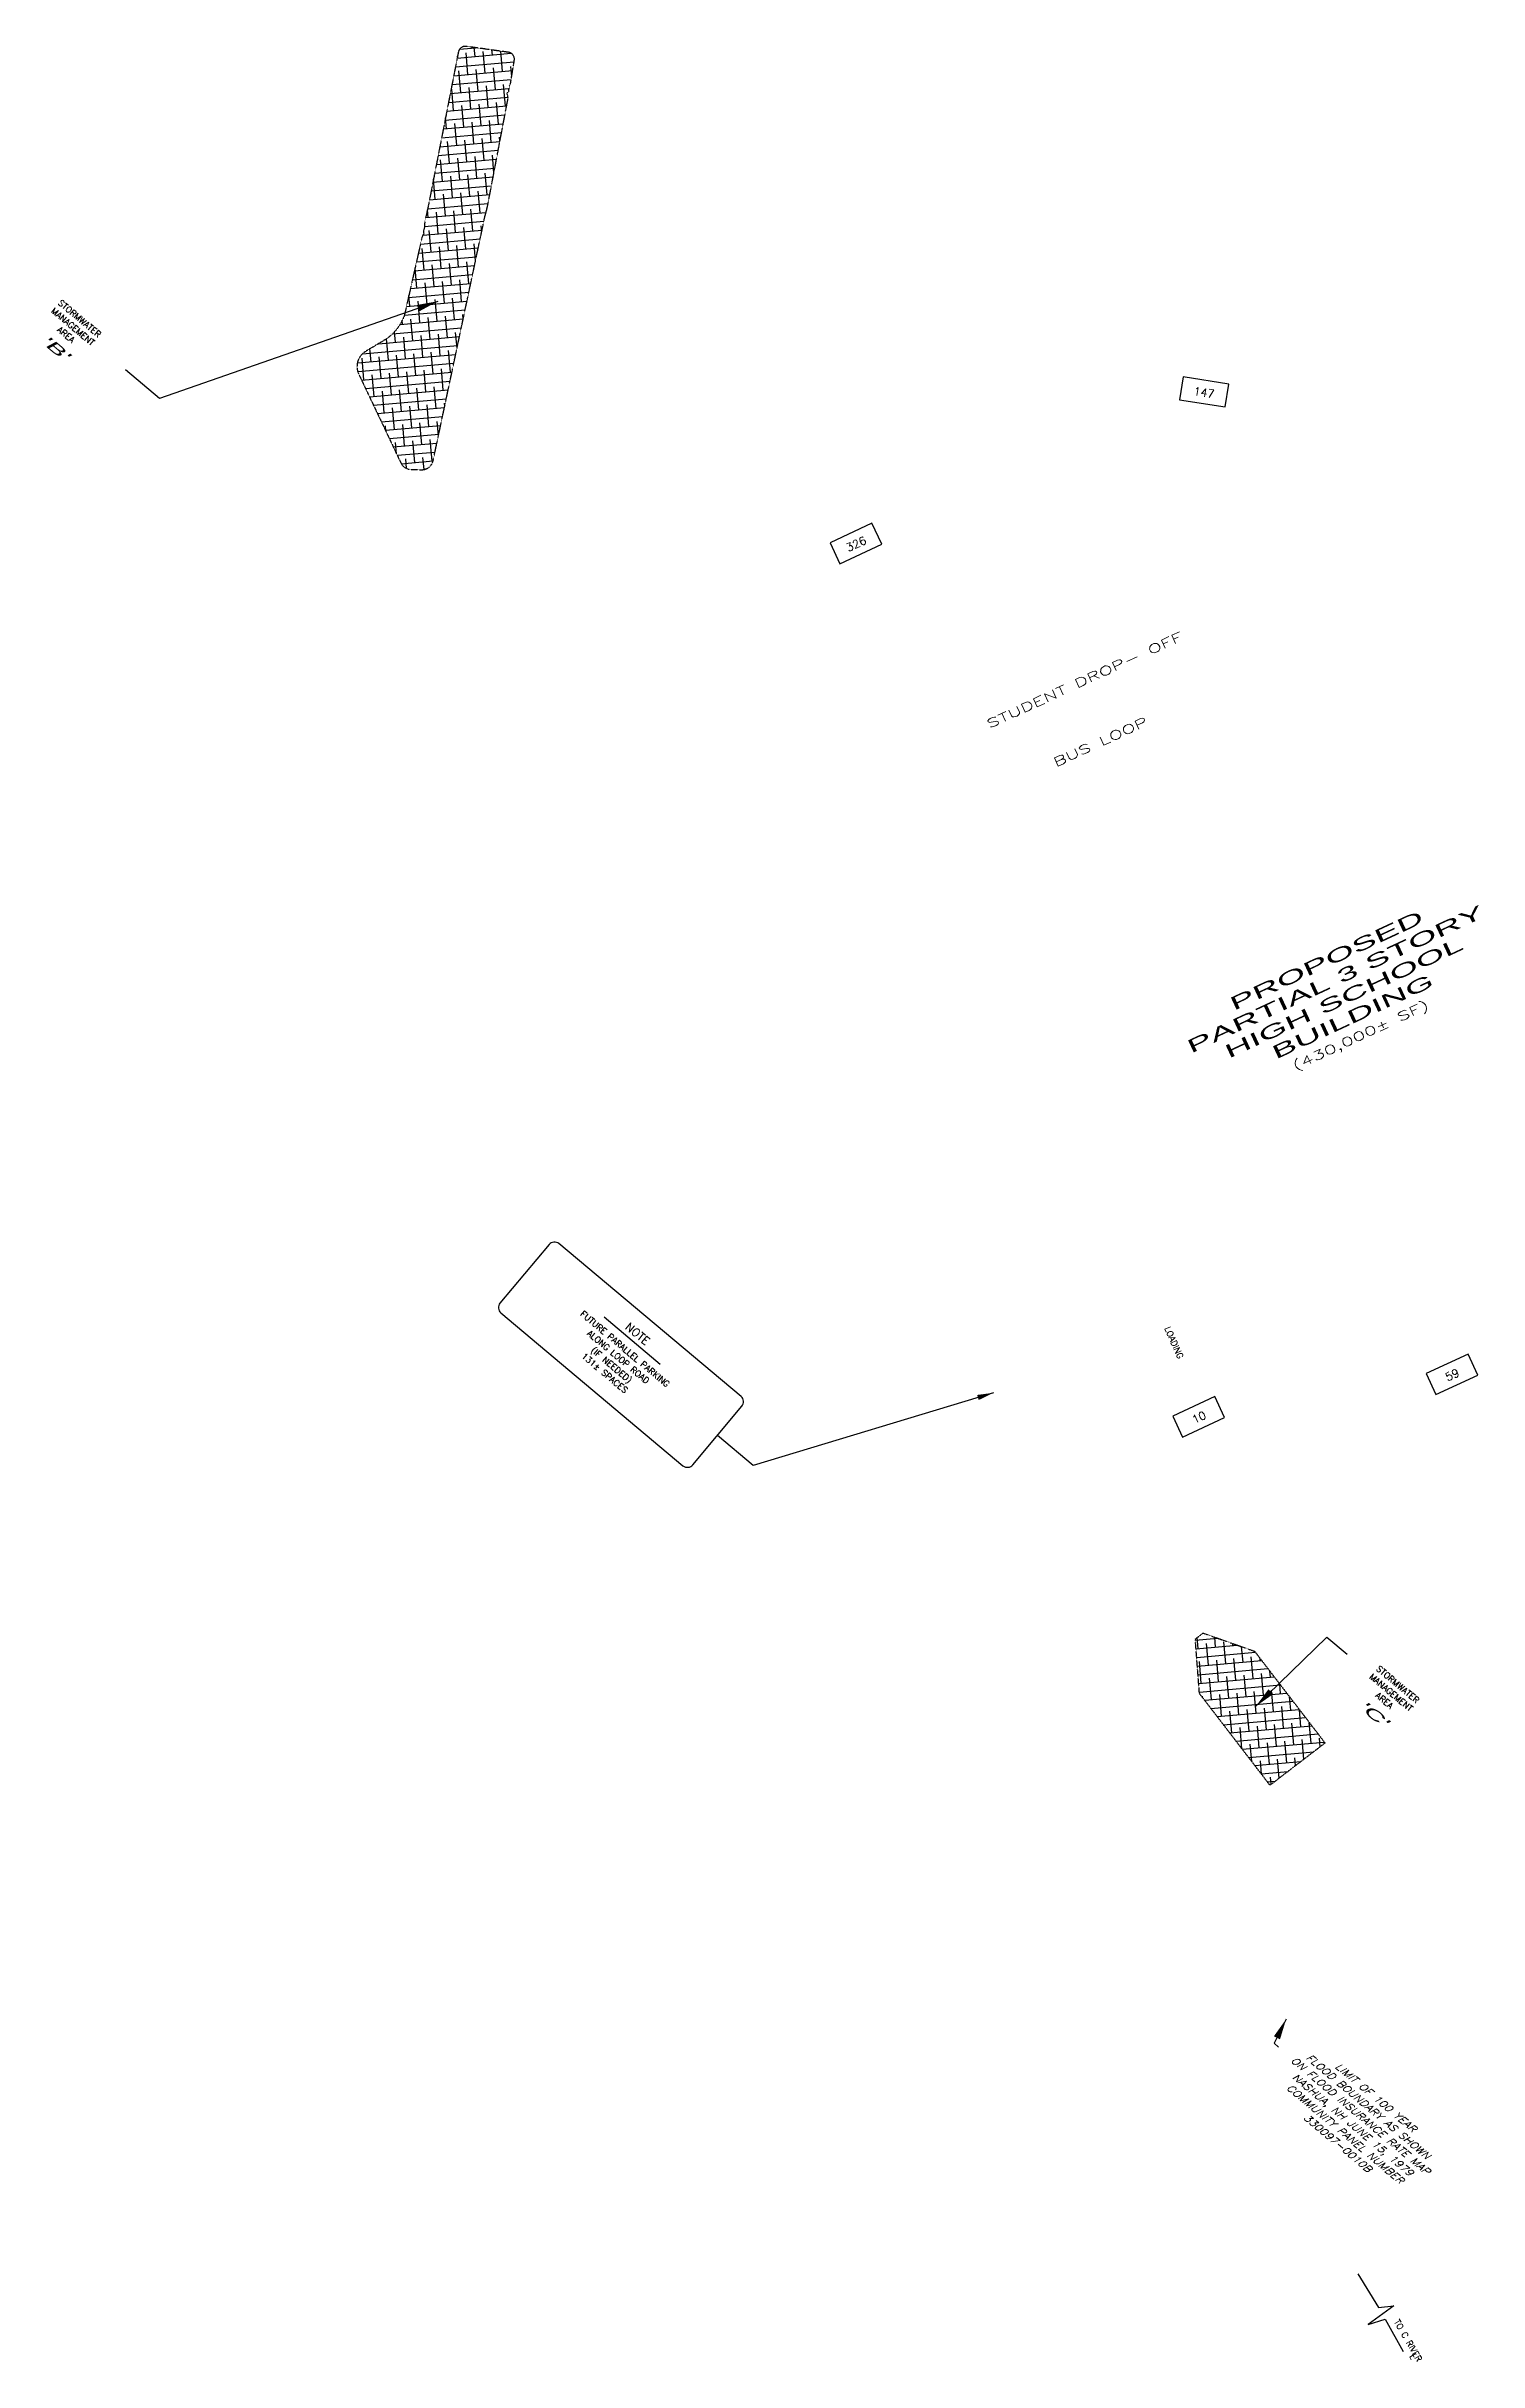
# Model space of a CAD drawing. Header units: feet. Extents: x 1024240 to 1026815, y 90191 to 94127.
# Drawn here: x 1024721 to 1025959, y 90191 to 92192 of the extents above; entities that cross this region are included whole.
import ezdxf
from ezdxf.enums import TextEntityAlignment as Align

# ---------------------------------------------------------------- set-up
doc = ezdxf.new("R2010")
doc.units = ezdxf.units.FT
doc.header["$MEASUREMENT"] = 0
doc.linetypes.add('DASHDOT2', pattern=[0.5, 0.25, -0.125, 0, -0.125])
for name, color, linetype in [('E7FLT', 3, 'Continuous'), ('P1MST', 4, 'Continuous'), ('P1SMA', 4, 'DASHDOT2'), ('P6SMH', 9, 'Continuous'), ('P6STH', 9, 'Continuous'), ('P7BDT', 3, 'Continuous'), ('P7BUT', 3, 'Continuous'), ('P7BUT-SF', 4, 'Continuous'), ('P7MST', 3, 'Continuous'), ('P7PLS', 3, 'Continuous'), ('PBDL', 5, 'Continuous')]:
    doc.layers.add(name, color=color, linetype=linetype)
doc.styles.add('100BS', font='swiss.ttf', dxfattribs={"width": 2, "oblique": 22, "height": 9})
doc.styles.add('120BT', font='swiss.ttf', dxfattribs={"width": 2, "height": 11.5})
doc.styles.add('60L', font='simplex.shx', dxfattribs={"height": 5.3})
doc.styles.add('60S', font='simplex.shx', dxfattribs={"width": 1.15, "oblique": 22, "height": 6})
doc.styles.add('80', font='simplex.shx', dxfattribs={"width": 1.66, "height": 7.7})
doc.styles.add('80L', font='simplex.shx', dxfattribs={"height": 7})
doc.dimstyles.get("Standard").update_dxf_attribs({"dimtxt": 0.18, "dimasz": 0.18, "dimexe": 0.18, "dimexo": 0.0625, "dimgap": 0.09, "dimtad": 0, "dimtih": 1, "dimtoh": 1, "dimdec": 4, "dimzin": 0, "dimdsep": 46, "dimtxsty": 'Standard', "dimcen": 0.09, "dimadec": 0, "dimazin": 0, "dimtfac": 1, "dimtdec": 4, "dimtofl": 0, "dimtmove": 0, "dimatfit": 3, "dimfxl": 1, "dimtolj": 1, "dimtzin": 0, "dimarcsym": 0})
pattern_1 = [(5, (0, 0), (-0.65366807, 7.471460236), []), (95, (0, 0), (-8.778796377, 14.2892524), [18.75, -11.25])]

# ---------------------------------------------------------------- blocks, each defined once
blk = doc.blocks.new('TNUM')
blk.add_lwpolyline([(-0.2, 0.1), (-0.2, -0.1), (0.2, -0.1), (0.2, 0.1)], close=True)
at = {"style": '80L'}
blk.add_attdef('????', text='', height=0.07, dxfattribs=at).set_placement((0, -0.04), align=Align.CENTER)

msp = doc.modelspace()

# ---------------------------------------------------------------- hatches: boundary and pattern name
at = {"layer": 'P6SMH'}
h = msp.add_hatch(dxfattribs=at)
h.set_pattern_fill('ANSI38', color=256, scale=60, style=0)
h.set_pattern_definition(pattern_1)
edge = h.paths.add_edge_path()
edge.add_line((1025122.3, 92161), (1025125.4, 92180.1))
edge.add_arc((1025119.4, 92181.1), 6, 350.8036, 442.0275)
edge.add_line((1025120.3, 92187), (1025083.9, 92192.1))
edge.add_arc((1025083, 92186.2), 6, 82.0275, 168.9086)
edge.add_line((1025077.1, 92187.3), (1025051.3, 92055.4))
edge.add_arc((1024754.2, 92113.7), 302.8, 346.2394, 348.9086, ccw=False)
edge.add_arc((1025085.1, 92035.6), 37.4, 170.6557, 179.9394)
edge.add_line((1025047.8, 92035.6), (1025047.6, 92035.6))
edge.add_line((1025047.6, 92035.6), (1025046.8, 92031.3))
edge.add_line((1025046.8, 92031.3), (1025047.4, 92030.3))
edge.add_arc((1025051.8, 92025.8), 6.3, 133.9959, 164.9756)
edge.add_line((1025045.7, 92027.4), (1025030.4, 91959.6))
edge.add_arc((1024990.1, 91974.3), 42.9, 305.2458, 339.9905, ccw=False)
edge.add_line((1025014.9, 91939.3), (1024996.7, 91928.4))
edge.add_arc((1025004.6, 91915.5), 15.1, 121.7514, 204.9662)
edge.add_line((1024990.9, 91909.1), (1025027.4, 91832.2))
edge.add_arc((1025036.4, 91836.4), 10, 205.3385, 269.0132)
edge.add_line((1025036.2, 91826.5), (1025045.3, 91826.3))
edge.add_arc((1025045.5, 91836.3), 10, 269.0132, 348.0172)
edge.add_line((1025055.3, 91834.2), (1025100, 92045.1))
edge.add_arc((1024963.2, 92083.7), 142.1, 344.2651, 349.258)
edge.add_line((1025102.9, 92057.2), (1025119.8, 92146.2))
edge.add_arc((1025112.3, 92147.8), 7.65, 347.4349, 389.7256)
edge.add_line((1025118.9, 92151.6), (1025120.5, 92152.9))
edge.add_line((1025120.5, 92152.9), (1025121.1, 92157.3))
edge.add_line((1025121.1, 92157.3), (1025120.8, 92157.9))
edge.add_arc((1025117.5, 92161.4), 4.75, 313.4292, 355.7787)
at = {"layer": 'P6STH'}
h = msp.add_hatch(dxfattribs=at)
h.set_pattern_fill('ANSI38', color=256, scale=60, style=0)
h.set_pattern_definition(pattern_1)
h.paths.add_polyline_path([(1025778.2, 90689.5), (1025717.3, 90768.8), (1025713.7, 90815.8), (1025720.4, 90821), (1025764.9, 90805.3), (1025825.8, 90726)])

# ---------------------------------------------------------------- linework, layer by layer
at = {"layer": 'P1SMA', "flags": 128}
msp.add_lwpolyline([(1025122.3, 92161), (1025125.4, 92180.1, 0.420484), (1025120.3, 92187), (1025083.9, 92192.1, 0.398358), (1025077.1, 92187.3), (1025051.3, 92055.4, -0.011647), (1025048.2, 92041.7, 0.04053), (1025047.8, 92035.6), (1025047.6, 92035.6), (1025046.8, 92031.3), (1025047.4, 92030.3, 0.136004), (1025045.7, 92027.4), (1025030.4, 91959.6, -0.152775), (1025014.9, 91939.3), (1024996.7, 91928.4, 0.379938), (1024990.9, 91909.1), (1025027.4, 91832.2, 0.28521), (1025036.2, 91826.5), (1025045.3, 91826.3, 0.359056), (1025055.3, 91834.2), (1025100, 92045.1, 0.021789), (1025102.9, 92057.2), (1025119.8, 92146.2, 0.186651), (1025118.9, 92151.6), (1025120.5, 92152.9), (1025121.1, 92157.3), (1025120.8, 92157.9, 0.186917)], format="xyb", close=True, dxfattribs=at)
msp.add_lwpolyline([(1025778.2, 90689.5), (1025717.3, 90768.8), (1025713.7, 90815.8), (1025720.4, 90821), (1025764.9, 90805.3), (1025825.8, 90726)], close=True, dxfattribs=at)
at = {"layer": 'P7MST'}
msp.add_line((1025202.9, 91094.3), (1025251.5, 91053.5), dxfattribs=at)
at = {"layer": 'P7MST', "color": 6}
msp.add_lwpolyline([(1025113, 91106.1, 0.414214), (1025113.8, 91097.7), (1025271.1, 90965.6, 0.414214), (1025279.6, 90966.4), (1025322, 91017, 0.414214), (1025321.3, 91025.4), (1025163.9, 91157.5, 0.414214), (1025155.5, 91156.7)], format="xyb", close=True, dxfattribs=at)
at = {"layer": 'PBDL', "flags": 128}
msp.add_lwpolyline([(1025854, 90267.2), (1025871.9, 90238.3), (1025885.3, 90239.5), (1025863.1, 90223.6), (1025877.7, 90228.2), (1025893.4, 90200.1)], dxfattribs=at)

# ---------------------------------------------------------------- block references
at = {"layer": 'P7PLS', "yscale": 100, "zscale": 100}
for p, xscale, rotation, values in [((1025721.4, 91893.5), 99.9999999999446, 351.1875165007704, {'????': '147'}), ((1025420.5, 91762.6), 100.0000000000076, 25.0000000002475, {'????': '326'}), ((1025935.5, 91044.6), 100.0000000000326, 24.93816079102908, {'????': '59'}), ((1025716.7, 91007.9), 100.0000000000326, 24.93816079102908, {'????': '10'})]:
    msp.add_blockref('TNUM', p, dxfattribs=dict(at, xscale=xscale, rotation=rotation)).add_auto_attribs(values)

# ---------------------------------------------------------------- texts
at = {"layer": 'E7FLT', "style": '60S', "oblique": 22, "width": 1.15}
for s, p in [('ON FLOOD INSURANCE RATE MAP', (1025854.4, 90401.8)), ('NASHUA, NH JUNE 15, 1979', (1025847.8, 90393.9)), ('FLOOD BOUNDARY AS SHOWN', (1025861, 90409.7)), ('LIMIT OF 100 YEAR', (1025867.7, 90417.5)), ('COMMUNITY PANEL NUMBER', (1025841.2, 90386)), ('330097-0010B', (1025834.6, 90378.1))]:
    msp.add_text(s, height=6, rotation=320, dxfattribs=at).set_placement(p, align=Align.CENTER)
at = {"layer": 'P1MST', "style": '80', "width": 1.66}
for s, p in [('STUDENT DROP- OFF', (1025535.8, 91602.5)), ('BUS LOOP', (1025593.3, 91569.3))]:
    msp.add_text(s, height=7.7, rotation=24.6133, dxfattribs=at).set_placement(p)
at = {"layer": 'P7BDT', "style": '60L'}
for s, rotation, p in [('TO C RIVER', 300.0231, (1025885.2, 90225.8)), ('L', 299.9284, (1025898.5, 90196.2))]:
    msp.add_text(s, height=5.3, rotation=rotation, dxfattribs=at).set_placement(p)
at = {"layer": 'P7BUT', "style": '120BT', "width": 2}
for s, p in [('PARTIAL 3 STORY', (1025837, 91380.9)), ('PROPOSED', (1025829.5, 91397.1)), ('HIGH SCHOOL', (1025844.5, 91364.8)), ('BUILDING', (1025852.1, 91348.6))]:
    msp.add_text(s, height=11.5, rotation=25, dxfattribs=at).set_placement(p, align=Align.CENTER)
at = {"layer": 'P7BUT-SF', "style": '80', "width": 1.66}
msp.add_text('(430,000%%P SF)', height=7.7, rotation=25, dxfattribs=at).set_placement((1025858.1, 91334), align=Align.CENTER)
at = {"layer": 'P7MST'}
for s, height, style, p in [('MANAGEMENT', 5.3, '60L', (1024742.4, 91947.9)), ('STORMWATER', 5.3, '60L', (1024748.2, 91954.9)), ('AREA', 5.3, '60L', (1024736.5, 91941)), ('FUTURE PARALLEL PARKING', 5.3, '60L', (1025219.4, 91064.5)), ('ALONG LOOP ROAD', 5.3, '60L', (1025213.5, 91057.6)), ('NOTE', 7, '80L', (1025229.7, 91076.9)), ('131%%p SPACES', 5.3, '60L', (1025201.8, 91043.7)), ('(IF NEEDED)', 5.3, '60L', (1025207.7, 91050.6)), ('MANAGEMENT', 5.3, '60L', (1025881.2, 90767.6)), ('STORMWATER', 5.3, '60L', (1025887, 90774.6)), ('AREA', 5.3, '60L', (1025875.4, 90760.7))]:
    msp.add_text(s, height=height, rotation=320, dxfattribs=dict(at, style=style)).set_placement(p, align=Align.CENTER)
at = {"layer": 'P7MST', "style": '100BS', "oblique": 22, "width": 2}
for s, p in [("'B'", (1024725.9, 91928.3)), ("'C'", (1025864.7, 90748))]:
    msp.add_text(s, height=9, rotation=320, dxfattribs=at).set_placement(p, align=Align.CENTER)
at = {"layer": 'P7MST', "style": '60L'}
msp.add_text('LOADING', height=5.3, rotation=293.9347, dxfattribs=at).set_placement((1025687, 91084.3))

# ---------------------------------------------------------------- leaders
at = {"layer": 'E7FLT'}
msp.add_leader([(1025792.2, 90487.4), (1025781.9, 90466.5), (1025785.7, 90463.2)], dimstyle='Standard', override={"dimscale": 100, "dimexo": 0.0625, "dimdec": 4, "dimtxsty": '60S', "dimaunit": 0}, dxfattribs=at)
at = {"layer": 'P7MST'}
for points, override in [([(1025059.2, 91971.8), (1024818.8, 91887.9), (1024789.4, 91912.5)], {"dimscale": 100, "dimexo": 0.0625, "dimdec": 4, "dimtxsty": '60S', "dimaunit": 0}), ([(1025539.3, 91028.6), (1025331.7, 90965.8), (1025300.8, 90991.7)], {"dimscale": 100, "dimasz": 0.14, "dimexo": 0.0625, "dimdec": 4, "dimtxsty": '60S', "dimaunit": 0}), ([(1025766.1, 90757.8), (1025827.3, 90817.5), (1025845, 90802.7)], {"dimscale": 100, "dimexo": 0.0625, "dimdec": 4, "dimtxsty": '60S', "dimaunit": 0})]:
    msp.add_leader(points, dimstyle='Standard', override=override, dxfattribs=at)

doc.saveas('drawing.dxf')
